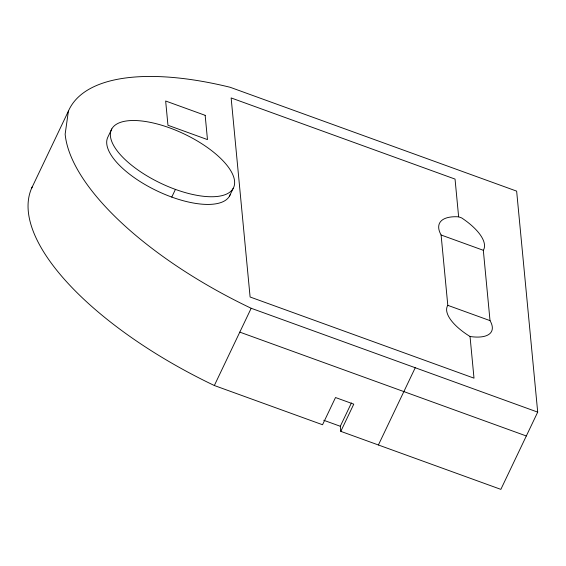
<?xml version="1.0" encoding="UTF-8"?>
<svg xmlns="http://www.w3.org/2000/svg" width="566" height="566" viewBox="0 0 566 566"><rect width="100%" height="100%" fill="white"/><g stroke="black" fill="none" stroke-linecap="round" stroke-linejoin="round"><path stroke-width="0.85" d="M537.7 412.126L516.645 191.131L230.121 87.27A249.677 100.755 25.5 0 0 68.401 111.134L65.147 134.156A249.677 100.755 25.5 0 0 251.177 308.272L537.7 412.126L500.853 489.371L340.796 431.356L340.308 426.276L351.429 402.957M31.555 188.379L68.401 111.134M111.785 128.928L108.12 136.604A67.602 27.281 25.5 0 0 157.369 191.06A67.602 27.281 25.5 0 0 230.213 194.57M171.767 197.081L175.432 189.405M229.548 195.999L233.213 188.329A67.602 27.281 25.5 0 0 153.598 123.077A67.602 27.281 25.5 0 0 130.682 164.48A67.602 27.281 25.5 0 0 233.213 188.329M340.796 431.356L353.771 404.152L335.518 397.537L322.542 424.741L214.337 385.517L251.177 308.272M378.399 444.982L415.239 367.737M458.637 216.828L461.693 217.938A50.24 20.27 25.5 0 1 483.322 250.299L490.022 320.632A43.547 17.574 25.5 0 1 470.035 336.494L474.004 378.159L250.101 297.001L231.14 97.932L455.043 179.089L458.637 216.828A49.341 19.909 25.5 0 0 441.098 234.996L447.798 305.329A45.287 18.275 25.5 0 0 470.035 336.494M441.098 234.996L483.322 250.299M447.798 305.329L490.022 320.632M239.8 332.122L526.323 435.976M323.717 420.262L340.308 426.276M214.337 385.517A249.677 100.755 25.5 0 1 32.269 186.822M205.161 115.33L165.654 101.01L167.96 125.27L207.474 139.597L205.161 115.33"/></g></svg>
